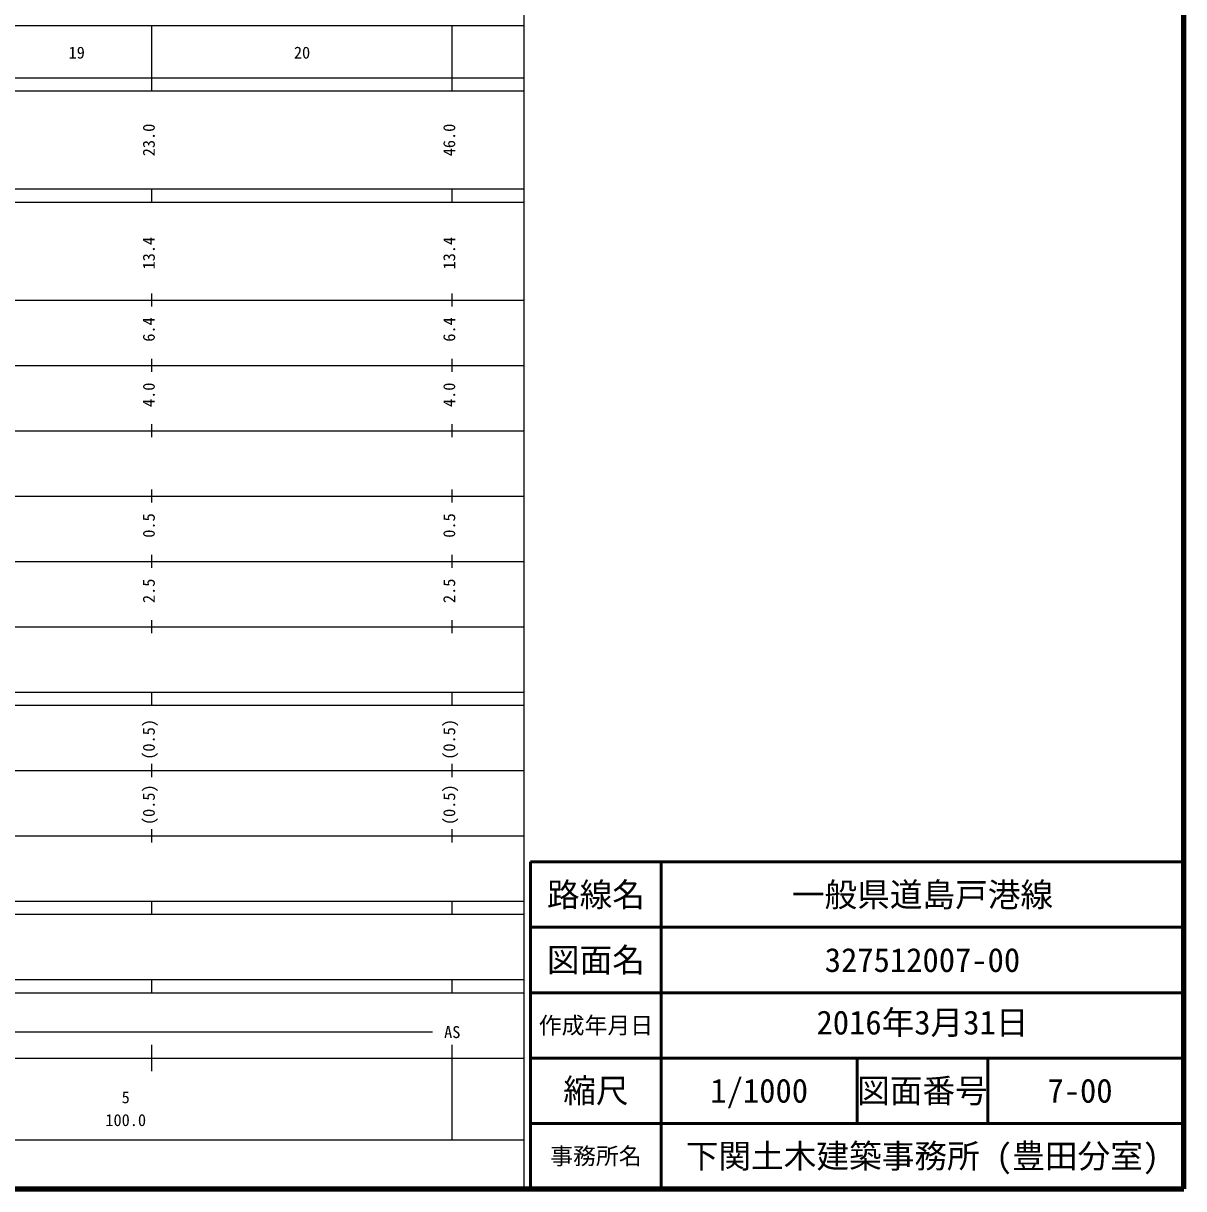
# Model space of a CAD drawing. Units: millimetres on the paper, enlarged 1000 times. Extents: x 40000 to 680000, y 20000 to 380000.
# Drawn here: x 502319 to 680000, y 20000 to 198357 of the extents above; entities that cross this region are included whole.
import ezdxf
from ezdxf.enums import TextEntityAlignment as Align

# ---------------------------------------------------------------- set-up
doc = ezdxf.new("R2010")
doc.units = ezdxf.units.MM
doc.header["$LTSCALE"] = 1000
for name, color, linetype, lineweight in [('M-TTL', 2, 'Continuous', 140), ('M-TTL-BAND', 7, 'Continuous', 25), ('M-TTL-FRAM', 2, 'Continuous', 50), ('M-TTL-LINE', 7, 'Continuous', 50)]:
    doc.layers.add(name, color=color, linetype=linetype, lineweight=lineweight)
doc.layers.add('M-TTL-TXT', color=7, linetype='Continuous')
doc.styles.add('ＭＳ ゴシック', font='')
doc.styles.get('ＭＳ ゴシック').set_extended_font_data('MS Gothic')

msp = doc.modelspace()

# ---------------------------------------------------------------- linework, layer by layer
at = {"layer": 'M-TTL'}
for p, q in [((680000, 20000), (680000, 380000)), ((40000, 20000), (680000, 20000))]:
    msp.add_line(p, q, dxfattribs=at)
at = {"layer": 'M-TTL-BAND'}
for p, q in [((579000, 20000), (579000, 370000)), ((68000, 198000), (579000, 198000)), ((522000, 188000), (522000, 198000)), ((568000, 188000), (568000, 198000)), ((40000, 190000), (579000, 190000)), ((40000, 188000), (579000, 188000)), ((40000, 173000), (579000, 173000)), ((522000, 171000), (522000, 173000)), ((568000, 171000), (568000, 173000)), ((40000, 171000), (579000, 171000)), ((522000, 155000), (522000, 157000)), ((568000, 155000), (568000, 157000)), ((40000, 156000), (579000, 156000)), ((522000, 145000), (522000, 147000)), ((568000, 145000), (568000, 147000)), ((46000, 146000), (579000, 146000)), ((52000, 136000), (579000, 136000)), ((522000, 135000), (522000, 137000)), ((568000, 135000), (568000, 137000)), ((522000, 125000), (522000, 127000)), ((568000, 125000), (568000, 127000)), ((46000, 126000), (579000, 126000)), ((52000, 116000), (579000, 116000)), ((522000, 115000), (522000, 117000)), ((568000, 115000), (568000, 117000)), ((46000, 106000), (579000, 106000)), ((522000, 105000), (522000, 107000)), ((568000, 105000), (568000, 107000)), ((40000, 96000), (579000, 96000)), ((522000, 94000), (522000, 96000)), ((568000, 94000), (568000, 96000)), ((40000, 94000), (579000, 94000)), ((49000, 84000), (579000, 84000)), ((522000, 83000), (522000, 85000)), ((568000, 83000), (568000, 85000)), ((522000, 73000), (522000, 75000)), ((568000, 73000), (568000, 75000)), ((40000, 74000), (579000, 74000)), ((40000, 64000), (579000, 64000)), ((522000, 62000), (522000, 64000)), ((568000, 62000), (568000, 64000)), ((40000, 62000), (579000, 62000)), ((40000, 52000), (579000, 52000)), ((522000, 50000), (522000, 52000)), ((568000, 50000), (568000, 52000)), ((40000, 50000), (579000, 50000)), ((71000, 44000), (565000, 44000)), ((522000, 38000), (522000, 42000)), ((568000, 27500), (568000, 42000)), ((40000, 40000), (579000, 40000)), ((68000, 27500), (579000, 27500))]:
    msp.add_line(p, q, dxfattribs=at)
at = {"layer": 'M-TTL-FRAM'}
for p, q in [((680000, 70000), (580000, 70000)), ((580000, 70000), (580000, 20000))]:
    msp.add_line(p, q, dxfattribs=at)
at = {"layer": 'M-TTL-LINE'}
for p, q in [((600000, 70000), (600000, 20000)), ((680000, 60000), (580000, 60000)), ((680000, 50000), (580000, 50000)), ((680000, 40000), (580000, 40000)), ((630000, 40000), (630000, 30000)), ((650000, 40000), (650000, 30000)), ((680000, 30000), (580000, 30000))]:
    msp.add_line(p, q, dxfattribs=at)

# ---------------------------------------------------------------- texts
at = {"layer": 'M-TTL-BAND', "style": 'ＭＳ ゴシック'}
for s, p in [('19', (510500, 192405)), ('20', (545000, 192405)), ('AS', (568000, 42500)), ('5', (518000, 32523)), ('100.0', (518000, 29033))]:
    msp.add_text(s, height=1833, dxfattribs=at).set_placement(p, align=Align.BOTTOM_CENTER)
for s, p in [('23.0', (523000, 180500)), ('46.0', (569000, 180500)), ('13.4', (523000, 163174)), ('13.4', (569000, 163174)), ('6.4', (523000, 151500)), ('6.4', (569000, 151500)), ('4.0', (523000, 141500)), ('4.0', (569000, 141500)), ('0.5', (523000, 121500)), ('0.5', (569000, 121500)), ('2.5', (523000, 111500)), ('2.5', (569000, 111500)), ('(0.5)', (523000, 88764)), ('(0.5)', (569000, 88764)), ('(0.5)', (523000, 78764)), ('(0.5)', (569000, 78764))]:
    msp.add_text(s, height=1833, rotation=90, dxfattribs=at).set_placement(p, align=Align.BOTTOM_CENTER)
at = {"layer": 'M-TTL-TXT', "style": 'ＭＳ ゴシック'}
for s, height, p in [('路線名', 3666, (590000, 65000)), ('路線名', 3666, (590000, 65000)), ('一般県道島戸港線', 3666, (640000, 65000)), ('図面名', 3666, (590000, 55000)), ('図面名', 3666, (590000, 55000)), ('327512007-00', 3666, (640000, 55000)), ('作成年月日', 2566, (590000, 45000)), ('作成年月日', 2566, (590000, 45000)), ('縮尺', 3666, (590000, 35000)), ('縮尺', 3666, (590000, 35000)), ('1/1000', 3666, (615000, 35000)), ('図面番号', 3666, (640000, 35000)), ('図面番号', 3666, (640000, 35000)), ('7-00', 3666, (664125, 35000)), ('下関土木建築事務所 (豊田分室)', 3666, (640000, 25000)), ('事務所名', 2566, (590000, 25000)), ('事務所名', 2566, (590000, 25000))]:
    msp.add_text(s, height=height, dxfattribs=at).set_placement(p, align=Align.MIDDLE_CENTER)
msp.add_text('2016年3月31日', height=3666, dxfattribs=at).set_placement((640000, 42500), align=Align.BOTTOM_CENTER)

doc.saveas('drawing.dxf')
